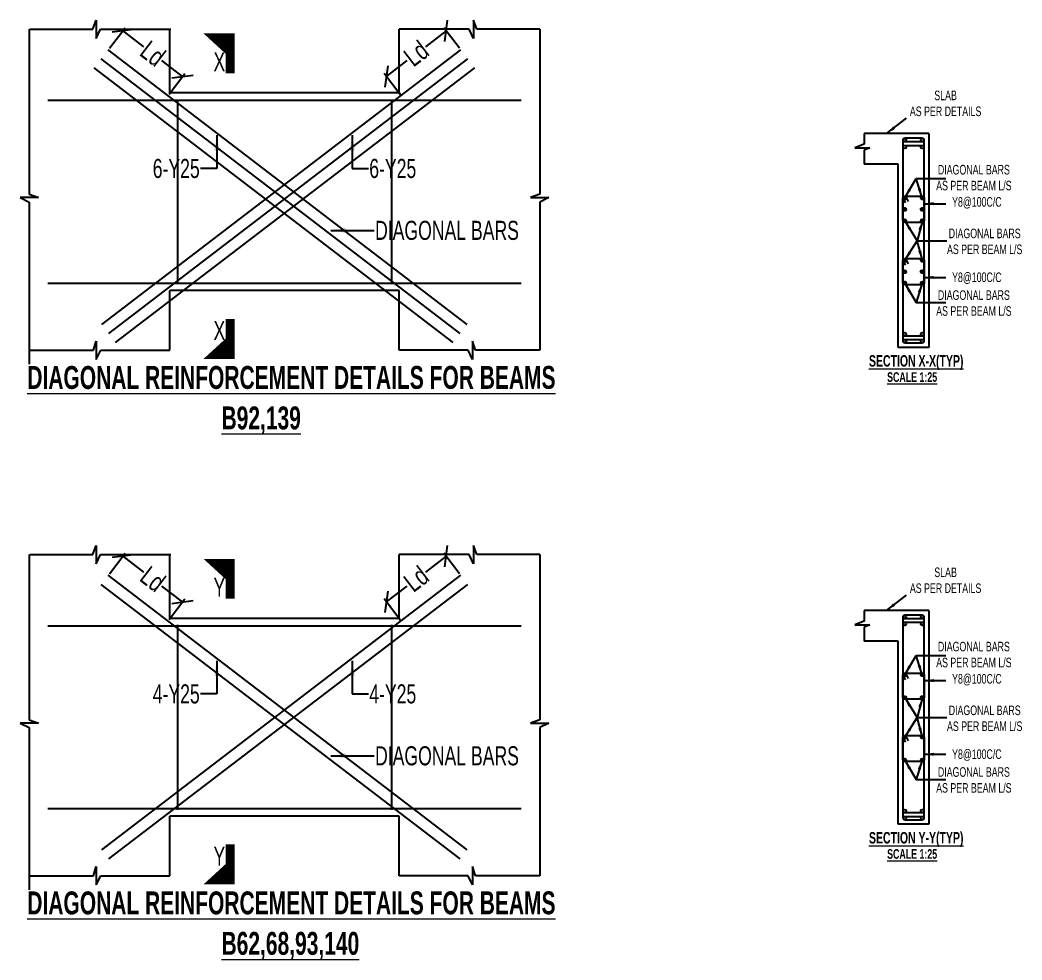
# Model space of a CAD drawing. Header units: millimetres. Extents: x -9667 to 132562, y -132456 to -91255.
# Drawn here: x 126002 to 132562, y -129923 to -123766 of the extents above; entities that cross this region are included whole.
import ezdxf

# ---------------------------------------------------------------- set-up
doc = ezdxf.new("R2010")
doc.units = ezdxf.units.MM
doc.header["$LTSCALE"] = 100
doc.header["$MEASUREMENT"] = 0
doc.layers.get('Defpoints').update_dxf_attribs({"color": 1, "lineweight": 0})
for name, color, linetype in [('COL', 5, 'Continuous'), ('cut lines', 8, 'Continuous'), ('dim', 8, 'Continuous'), ('rein', 3, 'Continuous'), ('rings', 252, 'Continuous'), ('S-BEAM', 7, 'Continuous'), ('TEMP', 8, 'Continuous'), ('text', 6, 'Continuous')]:
    doc.layers.add(name, color=color, linetype=linetype)
doc.layers.add('SEC TEXT', color=9, linetype='Continuous', lineweight=18)
doc.styles.add('sd', font='ARIALNB.TTF')
doc.styles.add('SOBHA', font='swisscl.ttf', dxfattribs={"width": 0.9})
doc.styles.add('sobha.sed', font='swisscl.ttf')
doc.dimstyles.new('S-25', dxfattribs={"dimscale": 25, "dimtxt": 2.5, "dimasz": 2.5, "dimexe": 0.25, "dimexo": 0.25, "dimgap": 0.1, "dimtad": 0, "dimdec": 0, "dimrnd": 0.0005, "dimzin": 0, "dimdsep": 46, "dimtxsty": 'SOBHA', "dimblk": 'OBLIQUE', "dimcen": 0.09, "dimclrd": 8, "dimclre": 8, "dimclrt": 6, "dimadec": 0, "dimazin": 0, "dimtfac": 1, "dimtdec": 0, "dimtofl": 0, "dimtmove": 0, "dimatfit": 3, "dimfxl": 0.18, "dimtolj": 1, "dimtzin": 0, "dimlwd": -1, "dimlwe": -1, "dimarcsym": 0})
doc.dimstyles.new('S-50', dxfattribs={"dimscale": 50, "dimtxt": 2.5, "dimasz": 2, "dimexe": 0.5, "dimexo": 0.25, "dimgap": 0.25, "dimtad": 0, "dimdec": 0, "dimrnd": 0.0005, "dimzin": 0, "dimdsep": 46, "dimtxsty": 'sobha.sed', "dimblk": 'OBLIQUE', "dimcen": 0.09, "dimclrd": 8, "dimclre": 8, "dimclrt": 6, "dimadec": 0, "dimazin": 0, "dimtfac": 1, "dimtdec": 0, "dimtofl": 0, "dimtmove": 2, "dimatfit": 3, "dimfxl": 0.18, "dimtolj": 1, "dimtzin": 0, "dimlwd": -1, "dimlwe": -1, "dimarcsym": 0})
pattern_1 = [(45, (-3617.718650298193, 660387.4205595778), (-0.0883883476483184, 0.0883883476483185), [])]
pattern_2 = [(45, (-3617.718650298193, 659978.750346205), (-0.0883883476483184, 0.0883883476483185), [])]
pattern_3 = [(45, (-3617.718650298193, 657263.4205595776), (-0.0883883476483184, 0.0883883476483185), [])]
pattern_4 = [(45, (-3617.718650298193, 656854.7503462048), (-0.0883883476483184, 0.0883883476483185), [])]

# ---------------------------------------------------------------- blocks, each defined once
blk = doc.blocks.new('_Oblique')
at = {"color": 0, "linetype": 'ByBlock', "lineweight": -2}
blk.add_line((-0.5, -0.5), (0.5, 0.5), dxfattribs=at)
blk = doc.blocks.new('*D676')
at = {"layer": 'Defpoints', "color": 0, "transparency": 16777216}
for p in [(128792.2866125778, -123836.135892597), (128887.6208744328, -123960.7396854395), (128496.1987352092, -124260.2164498731)]:
    blk.add_point(p, dxfattribs=at)
at = {"layer": 'dim', "color": 8, "transparency": 16777216}
for p, q in [((128792.2866125778, -123836.135892597), (128656.3037145304, -123940.1762987076)), ((128880.0252844603, -123950.8120969625), (128777.0954326326, -123816.2807156429)), ((128400.8644733541, -124135.6126570305), (128536.8473714014, -124031.5722509199)), ((128488.6031452366, -124250.288861396), (128385.673293409, -124115.7574800765))]:
    blk.add_line(p, q, dxfattribs=at)
at = {"layer": 'dim', "color": 8, "transparency": 16777216, "xscale": 100, "yscale": 100, "zscale": 100}
for p, rotation in [((128792.2866125778, -123836.135892597), 37.41957378857124), ((128400.8644733541, -124135.6126570305), 217.4195737885712)]:
    blk.add_blockref('_Oblique', p, dxfattribs=dict(at, rotation=rotation))
at = {"layer": 'dim', "color": 6, "transparency": 16777216, "insert": (128596.5755429659, -123985.8742748137), "char_height": 125, "attachment_point": 5, "rotation": 37.41957378857124, "style": 'sobha.sed'}
blk.add_mtext('\\A1;Ld', dxfattribs=at)
blk = doc.blocks.new('*D677')
at = {"layer": 'Defpoints', "color": 0, "transparency": 16777216}
for p in [(126674.7337644027, -123836.1358926017), (126579.3995025512, -123960.7396854395), (126970.8216417748, -124260.2164498731)]:
    blk.add_point(p, dxfattribs=at)
at = {"layer": 'dim', "color": 8, "transparency": 16777216}
for p, q in [((126586.9950925238, -123950.8120969625), (126689.9249443478, -123816.2807156477)), ((126674.7337644027, -123836.1358926017), (126810.71666245, -123940.1762987123)), ((127066.1559036263, -124135.6126570353), (126930.173005579, -124031.5722509247)), ((126978.4172317474, -124250.288861396), (127081.3470835714, -124115.7574800812))]:
    blk.add_line(p, q, dxfattribs=at)
at = {"layer": 'dim', "color": 8, "transparency": 16777216, "xscale": 100, "yscale": 100, "zscale": 100}
for p, rotation in [((126674.7337644027, -123836.1358926017), 142.5804262114287), ((127066.1559036263, -124135.6126570353), 322.5804262114288)]:
    blk.add_blockref('_Oblique', p, dxfattribs=dict(at, rotation=rotation))
at = {"layer": 'dim', "color": 6, "transparency": 16777216, "insert": (126870.4448340145, -123985.8742748185), "char_height": 125, "attachment_point": 5, "rotation": 322.58042621142874, "style": 'sobha.sed'}
blk.add_mtext('\\A1;Ld', dxfattribs=at)
blk = doc.blocks.new('*D678')
at = {"layer": 'Defpoints', "color": 0, "transparency": 16777216}
for p in [(128792.2866125778, -127278.135892597), (128887.6208744328, -127402.7396854395), (128496.1987352092, -127702.216449873)]:
    blk.add_point(p, dxfattribs=at)
at = {"layer": 'dim', "color": 8, "transparency": 16777216}
for p, q in [((128880.0252844603, -127392.8120969625), (128777.0954326326, -127258.2807156429)), ((128792.2866125778, -127278.135892597), (128656.3037145304, -127382.1762987076)), ((128400.8644733541, -127577.6126570306), (128536.8473714014, -127473.5722509199)), ((128488.6031452366, -127692.288861396), (128385.673293409, -127557.7574800765))]:
    blk.add_line(p, q, dxfattribs=at)
at = {"layer": 'dim', "color": 8, "transparency": 16777216, "xscale": 100, "yscale": 100, "zscale": 100}
for p, rotation in [((128792.2866125778, -127278.135892597), 37.41957378857124), ((128400.8644733541, -127577.6126570306), 217.4195737885712)]:
    blk.add_blockref('_Oblique', p, dxfattribs=dict(at, rotation=rotation))
at = {"layer": 'dim', "color": 6, "transparency": 16777216, "insert": (128596.5755429659, -127427.8742748137), "char_height": 125, "attachment_point": 5, "rotation": 37.41957378857124, "style": 'sobha.sed'}
blk.add_mtext('\\A1;Ld', dxfattribs=at)
blk = doc.blocks.new('*D679')
at = {"layer": 'Defpoints', "color": 0, "transparency": 16777216}
for p in [(126674.7337644027, -127278.1358926017), (126579.3995025512, -127402.7396854395), (126970.8216417748, -127702.216449873)]:
    blk.add_point(p, dxfattribs=at)
at = {"layer": 'dim', "color": 8, "transparency": 16777216}
for p, q in [((126586.9950925237, -127392.8120969625), (126689.9249443478, -127258.2807156477)), ((126674.7337644027, -127278.1358926017), (126810.71666245, -127382.1762987123)), ((127066.1559036263, -127577.6126570352), (126930.173005579, -127473.5722509247)), ((126978.4172317474, -127692.288861396), (127081.3470835714, -127557.7574800812))]:
    blk.add_line(p, q, dxfattribs=at)
at = {"layer": 'dim', "color": 8, "transparency": 16777216, "xscale": 100, "yscale": 100, "zscale": 100}
for p, rotation in [((126674.7337644027, -127278.1358926017), 142.5804262114287), ((127066.1559036263, -127577.6126570352), 322.5804262114288)]:
    blk.add_blockref('_Oblique', p, dxfattribs=dict(at, rotation=rotation))
at = {"layer": 'dim', "color": 6, "transparency": 16777216, "insert": (126870.4448340145, -127427.8742748185), "char_height": 125, "attachment_point": 5, "rotation": 322.58042621142874, "style": 'sobha.sed'}
blk.add_mtext('\\A1;Ld', dxfattribs=at)

msp = doc.modelspace()

# ---------------------------------------------------------------- hatches: boundary and pattern name
at = {"layer": 'rein', "ltscale": 10}
h = msp.add_hatch(dxfattribs=at)
h.set_pattern_fill('ANSI31', color=256)
h.set_pattern_definition(pattern_1)
h.paths.add_polyline_path([(131804.4860288855, -124930.5356084234, 1), (131784.4860288855, -124930.5356084234, 1)])
h = msp.add_hatch(dxfattribs=at)
h.set_pattern_fill('ANSI31', color=256)
h.set_pattern_definition([(45, (-3619.420007236302, 660387.4205595778), (-0.0883883476483184, 0.0883883476483185), [])])
h.paths.add_polyline_path([(131918.7846719473, -124930.5356084234, 1), (131898.7846719473, -124930.5356084234, 1)])
h = msp.add_hatch(dxfattribs=at)
h.set_pattern_fill('ANSI31', color=256)
h.set_pattern_definition([(45, (-3617.718650298193, 660311.4205595776), (-0.0883883476483184, 0.0883883476483185), [])])
h.paths.add_polyline_path([(131804.4860288855, -125006.5356084234, 1), (131784.4860288855, -125006.5356084234, 1)])
h = msp.add_hatch(dxfattribs=at)
h.set_pattern_fill('ANSI31', color=256)
h.set_pattern_definition([(45, (-3619.420007236302, 660311.4205595776), (-0.0883883476483184, 0.0883883476483185), [])])
h.paths.add_polyline_path([(131918.7846719473, -125006.5356084234, 1), (131898.7846719473, -125006.5356084234, 1)])
h = msp.add_hatch(dxfattribs=at)
h.set_pattern_fill('ANSI31', color=256)
h.set_pattern_definition(pattern_1)
h.paths.add_polyline_path([(131804.4860288855, -125080.4437683788, -1), (131784.4860288855, -125080.4437683788, -1)])
h = msp.add_hatch(dxfattribs=at)
h.set_pattern_fill('ANSI31', color=256)
h.set_pattern_definition([(45, (-3618.420007236302, 660387.4205595778), (-0.0883883476483184, 0.0883883476483185), [])])
h.paths.add_polyline_path([(131919.7846719474, -125080.4437683788, -1), (131899.7846719473, -125080.4437683788, -1)])
h = msp.add_hatch(dxfattribs=at)
h.set_pattern_fill('ANSI31', color=256)
h.set_pattern_definition(pattern_2)
h.paths.add_polyline_path([(131804.4860288855, -125339.2058217963, 1), (131784.4860288855, -125339.2058217963, 1)])
h = msp.add_hatch(dxfattribs=at)
h.set_pattern_fill('ANSI31', color=256)
h.set_pattern_definition([(45, (-3619.420007236302, 659978.750346205), (-0.0883883476483184, 0.0883883476483185), [])])
h.paths.add_polyline_path([(131918.7846719473, -125339.2058217963, 1), (131898.7846719473, -125339.2058217963, 1)])
h = msp.add_hatch(dxfattribs=at)
h.set_pattern_fill('ANSI31', color=256)
h.set_pattern_definition([(45, (-3617.718650298193, 659903.4205595778), (-0.0883883476483184, 0.0883883476483185), [])])
h.paths.add_polyline_path([(131804.4860288855, -125414.5356084234, 1), (131784.4860288855, -125414.5356084234, 1)])
h = msp.add_hatch(dxfattribs=at)
h.set_pattern_fill('ANSI31', color=256)
h.set_pattern_definition([(45, (-3619.420007236302, 659903.4205595778), (-0.0883883476483184, 0.0883883476483185), [])])
h.paths.add_polyline_path([(131918.7846719473, -125414.5356084234, 1), (131898.7846719473, -125414.5356084234, 1)])
h = msp.add_hatch(dxfattribs=at)
h.set_pattern_fill('ANSI31', color=256)
h.set_pattern_definition(pattern_2)
h.paths.add_polyline_path([(131804.4860288855, -125489.1139817517, -1), (131784.4860288855, -125489.1139817517, -1)])
h = msp.add_hatch(dxfattribs=at)
h.set_pattern_fill('ANSI31', color=256)
h.set_pattern_definition([(45, (-3618.420007236302, 659978.750346205), (-0.0883883476483184, 0.0883883476483185), [])])
h.paths.add_polyline_path([(131919.7846719474, -125489.1139817517, -1), (131899.7846719473, -125489.1139817517, -1)])
h = msp.add_hatch(dxfattribs=at)
h.set_pattern_fill('ANSI31', color=256)
h.set_pattern_definition(pattern_3)
h.paths.add_polyline_path([(131804.4860288855, -128054.5356084234, 1), (131784.4860288855, -128054.5356084234, 1)])
h = msp.add_hatch(dxfattribs=at)
h.set_pattern_fill('ANSI31', color=256)
h.set_pattern_definition([(45, (-3619.420007236302, 657263.4205595776), (-0.0883883476483184, 0.0883883476483185), [])])
h.paths.add_polyline_path([(131918.7846719473, -128054.5356084234, 1), (131898.7846719473, -128054.5356084234, 1)])
h = msp.add_hatch(dxfattribs=at)
h.set_pattern_fill('ANSI31', color=256)
h.set_pattern_definition(pattern_3)
h.paths.add_polyline_path([(131804.4860288855, -128204.4437683788, -1), (131784.4860288855, -128204.4437683788, -1)])
h = msp.add_hatch(dxfattribs=at)
h.set_pattern_fill('ANSI31', color=256)
h.set_pattern_definition([(45, (-3618.420007236302, 657263.4205595776), (-0.0883883476483184, 0.0883883476483185), [])])
h.paths.add_polyline_path([(131919.7846719474, -128204.4437683788, -1), (131899.7846719473, -128204.4437683788, -1)])
h = msp.add_hatch(dxfattribs=at)
h.set_pattern_fill('ANSI31', color=256)
h.set_pattern_definition(pattern_4)
h.paths.add_polyline_path([(131804.4860288855, -128463.2058217963, 1), (131784.4860288855, -128463.2058217963, 1)])
h = msp.add_hatch(dxfattribs=at)
h.set_pattern_fill('ANSI31', color=256)
h.set_pattern_definition([(45, (-3619.420007236302, 656854.7503462048), (-0.0883883476483184, 0.0883883476483185), [])])
h.paths.add_polyline_path([(131918.7846719473, -128463.2058217963, 1), (131898.7846719473, -128463.2058217963, 1)])
h = msp.add_hatch(dxfattribs=at)
h.set_pattern_fill('ANSI31', color=256)
h.set_pattern_definition(pattern_4)
h.paths.add_polyline_path([(131804.4860288855, -128613.1139817517, -1), (131784.4860288855, -128613.1139817517, -1)])
h = msp.add_hatch(dxfattribs=at)
h.set_pattern_fill('ANSI31', color=256)
h.set_pattern_definition([(45, (-3618.420007236302, 656854.7503462048), (-0.0883883476483184, 0.0883883476483185), [])])
h.paths.add_polyline_path([(131919.7846719474, -128613.1139817517, -1), (131899.7846719473, -128613.1139817517, -1)])

# ---------------------------------------------------------------- linework, layer by layer
at = {"const_width": 60}
for points in [[(127377.7381569855, -124114.767042215), (127377.7381569855, -123883.767042215), (127280.7381569855, -123883.767042215), (127377.7381569855, -123972.767042215)], [(127377.7381569855, -125724.3333651298), (127377.7381569855, -125955.3333651298), (127280.7381569855, -125955.3333651298), (127377.7381569855, -125866.3333651298)], [(127377.7381569855, -127556.767042215), (127377.7381569855, -127325.767042215), (127280.7381569855, -127325.767042215), (127377.7381569855, -127414.767042215)], [(127377.7381569855, -129166.3333651298), (127377.7381569855, -129397.3333651298), (127280.7381569855, -129397.3333651298), (127377.7381569855, -129308.3333651298)]]:
    msp.add_lwpolyline(points, dxfattribs=at)
at = {"layer": 'COL', "linetype": 'Continuous', "ltscale": 10}
for p, q in [((126983.5950527917, -124243.5213454147), (126983.5950527917, -123825.3319350183)), ((128483.4253241941, -124243.5213454147), (128483.4253241941, -123825.3319350183)), ((126983.5950527917, -125928.9049841566), (126983.5950527917, -125538.5213454147)), ((128483.4253241941, -125928.9049841566), (128483.4253241941, -125538.5213454147)), ((126983.5950527917, -127685.5213454147), (126983.5950527917, -127267.3319350183)), ((128483.4253241941, -127685.5213454147), (128483.4253241941, -127267.3319350183)), ((126983.5950527917, -129370.9049841566), (126983.5950527917, -128980.5213454147)), ((128483.4253241941, -129370.9049841566), (128483.4253241941, -128980.5213454147))]:
    msp.add_line(p, q, dxfattribs=at)
at = {"layer": 'COL'}
for p, q in [((128483.4253241923, -124243.5213454147), (128496.1987352092, -124260.2164498731)), ((128483.4253241923, -127685.5213454147), (128496.1987352092, -127702.216449873))]:
    msp.add_line(p, q, dxfattribs=at)
at = {"layer": 'cut lines', "linetype": 'Continuous', "ltscale": 10}
for p, q in [((126478.6817050725, -123825.3319350183), (126500.9821650851, -123765.6723381323)), ((126500.9821650851, -123765.6723381323), (126500.9821650851, -123885.8371532229)), ((128992.998220548, -123825.3319350183), (128970.6977605373, -123765.6723381323)), ((128970.6977605373, -123765.6723381323), (128970.6977605373, -123885.8371532229)), ((126062.5052182041, -123825.3319350183), (126062.5052182041, -124906.7760987803)), ((126067.1647668406, -123825.3319350183), (126478.6817050725, -123825.3319350183)), ((126500.9821650851, -123885.8371532229), (126529.8916249443, -123825.3319350183)), ((126529.8916249443, -123825.3319350183), (126988.2546014283, -123825.3319350183)), ((128941.7883006763, -123825.3319350183), (128483.4253241941, -123825.3319350183)), ((128970.6977605373, -123885.8371532229), (128941.7883006763, -123825.3319350183)), ((129404.5151587799, -123825.3319350183), (128992.998220548, -123825.3319350183)), ((129404.5151587799, -123825.3319350183), (129404.5151587799, -124906.7760987803)), ((126122.1648150906, -124929.0765587916), (126002, -124929.0765587916)), ((126002, -124929.0765587916), (126062.5052182041, -124957.9860186516)), ((126062.5052182041, -124906.7760987803), (126122.1648150906, -124929.0765587916)), ((126062.5052182041, -124957.9860186516), (126062.5052182041, -126020.9295792589)), ((129404.5151587799, -124906.7760987803), (129344.8555618953, -124929.0765587916)), ((129344.8555618953, -124929.0765587916), (129465.0203769859, -124929.0765587916)), ((129465.0203769859, -124929.0765587916), (129404.5151587799, -124957.9860186516)), ((129404.5151587799, -124957.9860186516), (129404.5151587799, -125928.9049841566)), ((126483.9613449518, -125928.9049841566), (126501.4903535247, -125869.2453872706)), ((126501.4903535247, -125869.2453872706), (126501.4903535247, -125989.4102023612)), ((128983.0590320341, -125928.9049841566), (128965.5300234612, -125869.2453872706)), ((128965.5300234612, -125869.2453872706), (128965.5300234612, -125989.4102023612)), ((126062.5052182041, -125928.9049841566), (126483.9613449518, -125928.9049841566)), ((126501.4903535247, -125989.4102023612), (126530.3810808211, -125928.9049841566)), ((126530.3810808211, -125928.9049841566), (126983.5950527917, -125928.9049841566)), ((128936.6392961647, -125928.9049841566), (128483.4253241941, -125928.9049841566)), ((128965.5300234612, -125989.4102023612), (128936.6392961647, -125928.9049841566)), ((129404.5151587799, -125928.9049841566), (128983.0590320341, -125928.9049841566)), ((126478.6817050725, -127267.3319350183), (126500.9821650851, -127207.6723381323)), ((126500.9821650851, -127207.6723381323), (126500.9821650851, -127327.8371532229)), ((128992.998220548, -127267.3319350183), (128970.6977605373, -127207.6723381323)), ((128970.6977605373, -127207.6723381323), (128970.6977605373, -127327.8371532229)), ((126062.5052182041, -127267.3319350183), (126062.5052182041, -128348.7760987803)), ((126067.1647668406, -127267.3319350183), (126478.6817050725, -127267.3319350183)), ((126500.9821650851, -127327.8371532229), (126529.8916249443, -127267.3319350183)), ((126529.8916249443, -127267.3319350183), (126988.2546014283, -127267.3319350183)), ((128941.7883006763, -127267.3319350183), (128483.4253241941, -127267.3319350183)), ((128970.6977605373, -127327.8371532229), (128941.7883006763, -127267.3319350183)), ((129404.5151587799, -127267.3319350183), (128992.998220548, -127267.3319350183)), ((129404.5151587799, -127267.3319350183), (129404.5151587799, -128348.7760987803)), ((126122.1648150906, -128371.0765587916), (126002, -128371.0765587916)), ((126002, -128371.0765587916), (126062.5052182041, -128399.9860186516)), ((126062.5052182041, -128348.7760987803), (126122.1648150906, -128371.0765587916)), ((129404.5151587799, -128348.7760987803), (129344.8555618953, -128371.0765587916)), ((129344.8555618953, -128371.0765587916), (129465.0203769859, -128371.0765587916)), ((129465.0203769859, -128371.0765587916), (129404.5151587799, -128399.9860186516)), ((126062.5052182041, -128399.9860186516), (126062.5052182041, -129462.9295792589)), ((129404.5151587799, -128399.9860186516), (129404.5151587799, -129370.9049841566)), ((126483.9613449518, -129370.9049841566), (126501.4903535247, -129311.2453872706)), ((126501.4903535247, -129311.2453872706), (126501.4903535247, -129431.4102023612)), ((128983.0590320341, -129370.9049841566), (128965.5300234612, -129311.2453872706)), ((128965.5300234612, -129311.2453872706), (128965.5300234612, -129431.4102023612)), ((126062.5052182041, -129370.9049841566), (126483.9613449518, -129370.9049841566)), ((126501.4903535247, -129431.4102023612), (126530.3810808211, -129370.9049841566)), ((126530.3810808211, -129370.9049841566), (126983.5950527917, -129370.9049841566)), ((128936.6392961647, -129370.9049841566), (128483.4253241941, -129370.9049841566)), ((128965.5300234612, -129431.4102023612), (128936.6392961647, -129370.9049841566)), ((129404.5151587799, -129370.9049841566), (128983.0590320341, -129370.9049841566))]:
    msp.add_line(p, q, dxfattribs=at)
at = {"layer": 'rein', "ltscale": 10}
for p, q in [((126536.9583960976, -125759.2296601813), (128887.6208744328, -123960.7396854395)), ((128930.0619808864, -125759.2296601813), (126579.3995025512, -123960.7396854395)), ((128884.48844105, -125818.7951910435), (126533.8259627167, -124020.3052163017)), ((126582.531935934, -125818.7951910435), (128933.1944142673, -124020.3052163017)), ((128838.9149012148, -125878.3607219056), (126488.2524228814, -124079.8707471638)), ((126628.1054757693, -125878.3607219056), (128978.7679541026, -124079.8707471638)), ((129283.4253241941, -124293.5213454147), (126183.5950527917, -124293.5213454147)), ((126183.5950527917, -125488.5213454147), (129283.4253241941, -125488.5213454147)), ((128884.48844105, -129260.7951910435), (126533.8259627167, -127462.3052163017)), ((126536.9583960976, -129201.2296601813), (128887.6208744328, -127402.7396854395)), ((128930.0619808864, -129201.2296601813), (126579.3995025512, -127402.7396854395)), ((126582.531935934, -129260.7951910435), (128933.1944142673, -127462.3052163017)), ((129283.4253241941, -127735.5213454147), (126183.5950527917, -127735.5213454147)), ((126183.5950527917, -128930.5213454147), (129283.4253241941, -128930.5213454147))]:
    msp.add_line(p, q, dxfattribs=at)
at = {"layer": 'rein', "color": 8, "ltscale": 10}
for p, q in [((131782.1353504155, -124561.5475309645), (131922.1353504155, -124561.5475309645)), ((131782.1353504155, -124586.5475309645), (131922.1353504155, -124586.5475309645)), ((131782.1353504155, -125833.7144451463), (131922.1353504155, -125833.7144451463)), ((131782.1353504155, -125858.7144451462), (131922.1353504155, -125858.7144451462)), ((131782.1353504155, -127685.5475309645), (131922.1353504155, -127685.5475309645)), ((131782.1353504155, -127710.5475309645), (131922.1353504155, -127710.5475309645)), ((131782.1353504155, -128957.7144451462), (131922.1353504155, -128957.7144451462)), ((131782.1353504155, -128982.7144451463), (131922.1353504155, -128982.7144451463))]:
    msp.add_line(p, q, dxfattribs=at)
at = {"layer": 'rein', "color": 3, "ltscale": 10}
for p, q in [((131784.5989991855, -124933.3054309115), (131798.2463533431, -124963.3846377199)), ((131802.5454943143, -124924.6157252323), (131816.3464489244, -124954.0676516122)), ((131784.5989991855, -125341.9756442844), (131798.2463533431, -125372.0548510928)), ((131802.5454943143, -125333.2859386047), (131816.3464489244, -125362.7378649851)), ((131802.5454943143, -128048.6157252323), (131816.3464489244, -128078.0676516122)), ((131784.5989991855, -128057.3054309115), (131798.2463533431, -128087.3846377199)), ((131784.5989991855, -128465.9756442844), (131798.2463533431, -128496.0548510929)), ((131802.5454943143, -128457.2859386047), (131816.3464489244, -128486.7378649851))]:
    msp.add_line(p, q, dxfattribs=at)
at = {"layer": 'rein', "color": 8, "ltscale": 10}
for points in [[(131797.1353504155, -125879.9921404188), (131907.1353504155, -125879.9921404188, 0.4142135623730951), (131922.1353504155, -125864.9921404188), (131922.1353504155, -124555.2698356914, 0.4142135623730951), (131907.1353504155, -124540.2698356914), (131797.1353504155, -124540.2698356914, 0.4142135623730951), (131782.1353504155, -124555.2698356914), (131782.1353504155, -125864.9921404188, 0.4142135623730951)], [(131797.1353504155, -129003.9921404188), (131907.1353504155, -129003.9921404188, 0.4142135623730951), (131922.1353504155, -128988.9921404188), (131922.1353504155, -127679.2698356914, 0.4142135623730951), (131907.1353504155, -127664.2698356914), (131797.1353504155, -127664.2698356914, 0.4142135623730951), (131782.1353504155, -127679.2698356914), (131782.1353504155, -128988.9921404188, 0.4142135623730951)]]:
    msp.add_lwpolyline(points, format="xyb", close=True, dxfattribs=at)
at = {"layer": 'rein', "color": 3, "ltscale": 10}
for points in [[(131797.1353504155, -124919.8713220879), (131907.1353504155, -124919.8713220879, -0.4142135623730951), (131922.1353504155, -124934.8713220879), (131922.1353504155, -125076.1080547138, -0.4142135623730951), (131907.1353504155, -125091.1080547138), (131797.1353504155, -125091.1080547138, -0.4142135623730951), (131782.1353504155, -125076.1080547138), (131782.1353504155, -124934.8713220879, -0.4142135623730951)], [(131797.1353504155, -125328.5415354608), (131907.1353504155, -125328.5415354608, -0.4142135623730951), (131922.1353504155, -125343.5415354609), (131922.1353504155, -125484.7782680867, -0.4142135623730951), (131907.1353504155, -125499.7782680867), (131797.1353504155, -125499.7782680867, -0.4142135623730951), (131782.1353504155, -125484.7782680867), (131782.1353504155, -125343.5415354609, -0.4142135623730951)], [(131797.1353504155, -128043.8713220879), (131907.1353504155, -128043.8713220879, -0.4142135623730951), (131922.1353504155, -128058.8713220879), (131922.1353504155, -128200.1080547138, -0.4142135623730951), (131907.1353504155, -128215.1080547138), (131797.1353504155, -128215.1080547138, -0.4142135623730951), (131782.1353504155, -128200.1080547138), (131782.1353504155, -128058.8713220879, -0.4142135623730951)], [(131797.1353504155, -128452.5415354609), (131907.1353504155, -128452.5415354609, -0.4142135623730951), (131922.1353504155, -128467.5415354608), (131922.1353504155, -128608.7782680867, -0.4142135623730951), (131907.1353504155, -128623.7782680867), (131797.1353504155, -128623.7782680867, -0.4142135623730951), (131782.1353504155, -128608.7782680867), (131782.1353504155, -128467.5415354608, -0.4142135623730951)]]:
    msp.add_lwpolyline(points, format="xyb", close=True, dxfattribs=at)
at = {"layer": 'rein', "color": 8, "ltscale": 10}
for centre in [(131794.1353504155, -124551.5475309645), (131910.1353504155, -124551.5475309645), (131794.1353504155, -124597.5475309645), (131910.1353504155, -124597.5475309645), (131794.1353504155, -125822.7144451462), (131910.1353504155, -125822.7144451462), (131794.1353504155, -125868.7144451462), (131910.1353504155, -125868.7144451462), (131794.1353504155, -127675.5475309645), (131794.1353504155, -127721.5475309645), (131910.1353504155, -127675.5475309645), (131910.1353504155, -127721.5475309645), (131794.1353504155, -128946.7144451462), (131910.1353504155, -128946.7144451462), (131794.1353504155, -128992.7144451463), (131910.1353504155, -128992.7144451463)]:
    msp.add_circle(centre, 10, dxfattribs=at)
at = {"layer": 'rein', "ltscale": 10}
for centre in [(131794.4860288855, -124930.5356084234), (131908.7846719473, -124930.5356084234), (131794.4860288855, -125006.5356084234), (131908.7846719473, -125006.5356084234), (131794.4860288855, -125080.4437683788), (131909.7846719474, -125080.4437683788), (131794.4860288855, -125339.2058217963), (131908.7846719473, -125339.2058217963), (131794.4860288855, -125414.5356084234), (131908.7846719473, -125414.5356084234), (131794.4860288855, -125489.1139817517), (131909.7846719474, -125489.1139817517), (131794.4860288855, -128054.5356084234), (131908.7846719473, -128054.5356084234), (131794.4860288855, -128204.4437683788), (131909.7846719474, -128204.4437683788), (131794.4860288855, -128463.2058217963), (131908.7846719473, -128463.2058217963), (131794.4860288855, -128613.1139817517), (131909.7846719474, -128613.1139817517)]:
    msp.add_circle(centre, 10, dxfattribs=at)
at = {"layer": 'rings', "color": 250, "ltscale": 10}
for p, q in [((127033.5950527917, -124285.5213454156), (127033.5950527917, -125496.5213454156)), ((128433.4253241941, -124285.5213454156), (128433.4253241941, -125496.5213454156)), ((127033.5950527917, -127727.5213454156), (127033.5950527917, -128938.5213454156)), ((128433.4253241941, -127727.5213454156), (128433.4253241941, -128938.5213454156))]:
    msp.add_line(p, q, dxfattribs=at)
at = {"layer": 'S-BEAM'}
for p, q in [((128483.4253241923, -124243.5213454147), (126983.5950527917, -124243.5213454147)), ((128483.4253241923, -125538.5213454147), (126983.5950527917, -125538.5213454147)), ((128483.4253241923, -127685.5213454147), (126983.5950527917, -127685.5213454147)), ((128483.4253241923, -128980.5213454147), (126983.5950527917, -128980.5213454147))]:
    msp.add_line(p, q, dxfattribs=at)
at = {"layer": 'TEMP', "color": 7, "linetype": 'Continuous', "ltscale": 10}
for p, q in [((131952.1353504155, -124509.9921404188), (131528.1353504155, -124509.9921404188)), ((131528.1353504155, -124509.9921404188), (131528.1353504155, -124578.5475309645)), ((131952.1353504155, -124509.9921404188), (131952.1353504155, -125909.9921404188)), ((131528.1353504155, -124578.5475309645), (131468.1353504155, -124602.5475309645)), ((131468.1353504155, -124602.5475309645), (131566.1353504155, -124602.5475309645)), ((131566.1353504155, -124602.5475309645), (131528.1353504155, -124617.7475309642)), ((131528.1353504155, -124617.7475309642), (131528.1353504155, -124709.9921404188)), ((131752.1353504155, -124709.9921404188), (131528.1353504155, -124709.9921404188)), ((131752.1353504155, -125909.9921404188), (131752.1353504155, -124709.9921404188)), ((131952.1353504155, -125909.9921404188), (131752.1353504155, -125909.9921404188)), ((131952.1353504155, -127633.9921404188), (131528.1353504155, -127633.9921404188)), ((131528.1353504155, -127633.9921404188), (131528.1353504155, -127702.5475309645)), ((131952.1353504155, -127633.9921404188), (131952.1353504155, -129033.9921404188)), ((131528.1353504155, -127702.5475309645), (131468.1353504155, -127726.5475309645)), ((131468.1353504155, -127726.5475309645), (131566.1353504155, -127726.5475309645)), ((131566.1353504155, -127726.5475309645), (131528.1353504155, -127741.7475309642)), ((131528.1353504155, -127741.7475309642), (131528.1353504155, -127833.9921404188)), ((131752.1353504155, -127833.9921404188), (131528.1353504155, -127833.9921404188)), ((131752.1353504155, -129033.9921404188), (131752.1353504155, -127833.9921404188)), ((131952.1353504155, -129033.9921404188), (131752.1353504155, -129033.9921404188))]:
    msp.add_line(p, q, dxfattribs=at)

# ---------------------------------------------------------------- texts
at = {"layer": 'dim', "color": 6, "char_height": 125, "style": 'SOBHA'}
for s, insert, attachment_point in [('\\A1; X', (127236.4961101226, -123976.4136871807), 1), ('\\A1;6-Y25', (127178.5242668614, -124675.4136871816), 3), ('\\A1;6-Y25', (128288.4961101226, -124675.4136871807), 1), ('\\A1;DIAGONAL BARS', (128326.5475230161, -125080.9806208634), 1), ('\\A1; X', (127236.4961101226, -125862.686720164), 7), ('\\A1; Y', (127236.4961101226, -127418.4136871807), 1), ('\\A1;4-Y25', (127178.5242668614, -128117.4136871817), 3), ('\\A1;4-Y25', (128288.4961101226, -128117.4136871807), 1), ('\\A1;DIAGONAL BARS', (128326.5475230161, -128522.9806208634), 1), ('\\A1; Y', (127236.4961101226, -129304.686720164), 7)]:
    msp.add_mtext(s, dxfattribs=dict(at, insert=insert, attachment_point=attachment_point))
at = {"layer": 'SEC TEXT', "color": 1, "linetype": 'ByBlock', "style": 'sd', "width": 0.8}
for s, height, rotation, p in [('%%USECTION X-X(TYP)', 75, 0.0107210491817877, (131560.4220478311, -126035.8172101327)), ('%%UDIAGONAL REINFORCEMENT DETAILS FOR BEAMS', 150, 0.010721049181468, (126049.5832273345, -126182.1987489047)), ('%%USCALE 1:25', 63, 0.0107210491817877, (131679.4866968021, -126135.9256480406)), ('%%UB92,139', 150, 0.010721049181468, (127321.193617979, -126447.1987489047)), ('%%USECTION Y-Y(TYP)', 75, 0.0107210491817877, (131560.4220478311, -129159.8172101327)), ('%%USCALE 1:25', 63, 0.0107210491817877, (131679.4866968021, -129259.9256480406)), ('%%UDIAGONAL REINFORCEMENT DETAILS FOR BEAMS', 150, 0.010721049181468, (126049.5832273345, -129624.1987489047)), ('%%UB62,68,93,140', 150, 0.010721049181468, (127321.193617979, -129889.1987489047))]:
    msp.add_text(s, height=height, rotation=rotation, dxfattribs=at).set_placement(p)
at = {"layer": 'text', "char_height": 62.5, "attachment_point": 5, "style": 'SOBHA'}
for s, insert, width in [('SLAB \\PAS PER DETAILS', (132062.1775543652, -124311.9634401915), 977.5538334434552), ('Y8@100C/C', (132266.8920342903, -124963.3181021917), 138.3928571428571), ('Y8@100C/C', (132266.8920342903, -125456.9438739186), 138.3928571428571), ('SLAB \\PAS PER DETAILS', (132062.1775543652, -127435.9634401915), 977.5538334434552), ('Y8@100C/C', (132266.8920342903, -128087.3181021917), 138.3928571428571), ('Y8@100C/C', (132266.8920342903, -128580.9438739186), 138.3928571428571)]:
    msp.add_mtext(s, dxfattribs=dict(at, insert=insert, width=width))
for insert in [(132247.2999817058, -124798.5669984156), (132318.0102605, -125215.9721164568), (132247.2999817058, -125620.1268962002), (132247.2999817058, -127922.5669984156), (132318.0102605, -128339.9721164568), (132247.2999817058, -128744.1268962002)]:
    msp.add_mtext('DIAGONAL BARS\\PAS PER BEAM L/S', dxfattribs=dict(at, insert=insert))

# ---------------------------------------------------------------- dimensions: what is measured, and where the dimension line sits
at = {"layer": 'dim'}
for p1, p2, distance, picture, middle in [((128496.1987352092, -124260.2164498731), (128887.6208744328, -123960.7396854395), 156.89081131212777, '*D676', (128596.5755429659, -123985.8742748137)), ((126970.8216417748, -124260.2164498731), (126579.3995025512, -123960.7396854395), -156.89081130626374, '*D677', (126870.4448340145, -123985.8742748185)), ((126970.8216417748, -127702.216449873), (126579.3995025512, -127402.7396854395), -156.8908113062637, '*D679', (126870.4448340145, -127427.8742748185)), ((128496.1987352092, -127702.216449873), (128887.6208744328, -127402.7396854395), 156.89081131212774, '*D678', (128596.5755429659, -127427.8742748137))]:
    dim = msp.add_aligned_dim(p1=p1, p2=p2, distance=distance, text='Ld', dimstyle='S-50', dxfattribs=at)
    dim.commit()
    dim.dimension.update_dxf_attribs({"geometry": picture, "text_midpoint": middle})

# ---------------------------------------------------------------- leaders
at = {"layer": 'dim', "color": 5, "linetype": 'Continuous'}
for points, override in [([(131675.3264329266, -124509.9921404188), (131805.1898385994, -124408.390430354)], {"dimarcsym": 1}), ([(131794.4860288855, -124930.5356084234), (131868.3962778523, -124804.1317734467), (132063.9043185227, -124804.1317734467)], {"dimgap": 0.1, "dimtad": 0, "dimarcsym": 1}), ([(131908.7846719473, -124930.5356084234), (131868.3962778523, -124804.1317734467)], {"dimgap": 0.1, "dimtad": 0, "dimarcsym": 1}), ([(131922.1353504155, -124968.7450923542), (132063.9043185227, -124968.7450923542)], {"dimarcsym": 1}), ([(131794.4860288855, -125080.4437683788), (131875.4341966193, -125211.2084215111), (132070.9422372915, -125211.2084215111)], {"dimgap": 0.1, "dimtad": 0, "dimarcsym": 1}), ([(131909.7846719474, -125080.4437683788), (131875.4341966193, -125211.2084215111)], {"dimgap": 0.1, "dimtad": 0, "dimarcsym": 1}), ([(131794.4860288855, -125339.8182077315), (131875.4341966193, -125211.2084215111), (132070.9422372915, -125211.2084215111)], {"dimgap": 0.1, "dimtad": 0, "dimarcsym": 1}), ([(131909.7846719474, -125339.8182077315), (131875.4341966193, -125211.2084215111)], {"dimgap": 0.1, "dimtad": 0, "dimarcsym": 1}), ([(131794.4860288855, -125489.7263676869), (131868.3962778523, -125616.1302026636), (132063.9043185227, -125616.1302026636)], {"dimgap": 0.1, "dimtad": 0, "dimarcsym": 1}), ([(131908.7846719473, -125489.7263676869), (131868.3962778523, -125616.1302026636)], {"dimgap": 0.1, "dimtad": 0, "dimarcsym": 1}), ([(131922.1353504155, -125451.516883756), (132063.9043185227, -125451.516883756)], {"dimarcsym": 1}), ([(131675.3264329266, -127633.9921404188), (131805.1898385994, -127532.390430354)], {"dimarcsym": 1}), ([(131794.4860288855, -128054.5356084234), (131868.3962778523, -127928.1317734467), (132063.9043185227, -127928.1317734467)], {"dimgap": 0.1, "dimtad": 0, "dimarcsym": 1}), ([(131908.7846719473, -128054.5356084234), (131868.3962778523, -127928.1317734467)], {"dimgap": 0.1, "dimtad": 0, "dimarcsym": 1}), ([(131922.1353504155, -128092.7450923542), (132063.9043185227, -128092.7450923542)], {"dimarcsym": 1}), ([(131794.4860288855, -128204.4437683788), (131875.4341966193, -128335.2084215111), (132070.9422372915, -128335.2084215111)], {"dimgap": 0.1, "dimtad": 0, "dimarcsym": 1}), ([(131909.7846719474, -128204.4437683788), (131875.4341966193, -128335.2084215111)], {"dimgap": 0.1, "dimtad": 0, "dimarcsym": 1}), ([(131794.4860288855, -128463.8182077315), (131875.4341966193, -128335.2084215111), (132070.9422372915, -128335.2084215111)], {"dimgap": 0.1, "dimtad": 0, "dimarcsym": 1}), ([(131909.7846719474, -128463.8182077315), (131875.4341966193, -128335.2084215111)], {"dimgap": 0.1, "dimtad": 0, "dimarcsym": 1}), ([(131922.1353504155, -128575.516883756), (132063.9043185227, -128575.516883756)], {"dimarcsym": 1}), ([(131794.4860288855, -128613.7263676869), (131868.3962778523, -128740.1302026636), (132063.9043185227, -128740.1302026636)], {"dimgap": 0.1, "dimtad": 0, "dimarcsym": 1}), ([(131908.7846719473, -128613.7263676869), (131868.3962778523, -128740.1302026636)], {"dimgap": 0.1, "dimtad": 0, "dimarcsym": 1})]:
    msp.add_leader(points, dimstyle='S-25', override=override, dxfattribs=at)
at = {"layer": 'dim', "annotation_type": 0, "has_hookline": 1, "hookline_direction": 1, "horizontal_direction": (1, 1.8429e-12, 0)}
for points, text_width in [([(127289.9124047272, -124520.9072797894), (127289.912404729, -124737.9136871816), (127183.5242668615, -124737.9136871816)], 318.4059633027523), ([(127289.9124047272, -127962.9072797894), (127289.912404729, -128179.9136871816), (127183.5242668615, -128179.9136871816)], 319.4380733944955)]:
    msp.add_leader(points, dimstyle='S-50', override={"dimgap": 0.1, "dimtad": 0}, dxfattribs=dict(at, text_width=text_width))
at = {"layer": 'dim', "annotation_type": 0, "has_hookline": 1, "hookline_direction": 1}
for points, text_width in [([(128177.1079722568, -124520.9072797885), (128177.1079722568, -124737.9136871807), (128283.4961101226, -124737.9136871807)], 318.4059633027523), ([(128036.0935958288, -125143.4806208634), (128321.5475230161, -125143.4806208634)], 906.266382699869), ([(128177.1079722568, -127962.9072797885), (128177.1079722568, -128179.9136871807), (128283.4961101226, -128179.9136871807)], 319.4380733944955), ([(128036.0935958288, -128585.4806208634), (128321.5475230161, -128585.4806208634)], 906.266382699869)]:
    msp.add_leader(points, dimstyle='S-50', override={"dimgap": 0.1, "dimtad": 0}, dxfattribs=dict(at, text_width=text_width))

doc.saveas('drawing.dxf')
